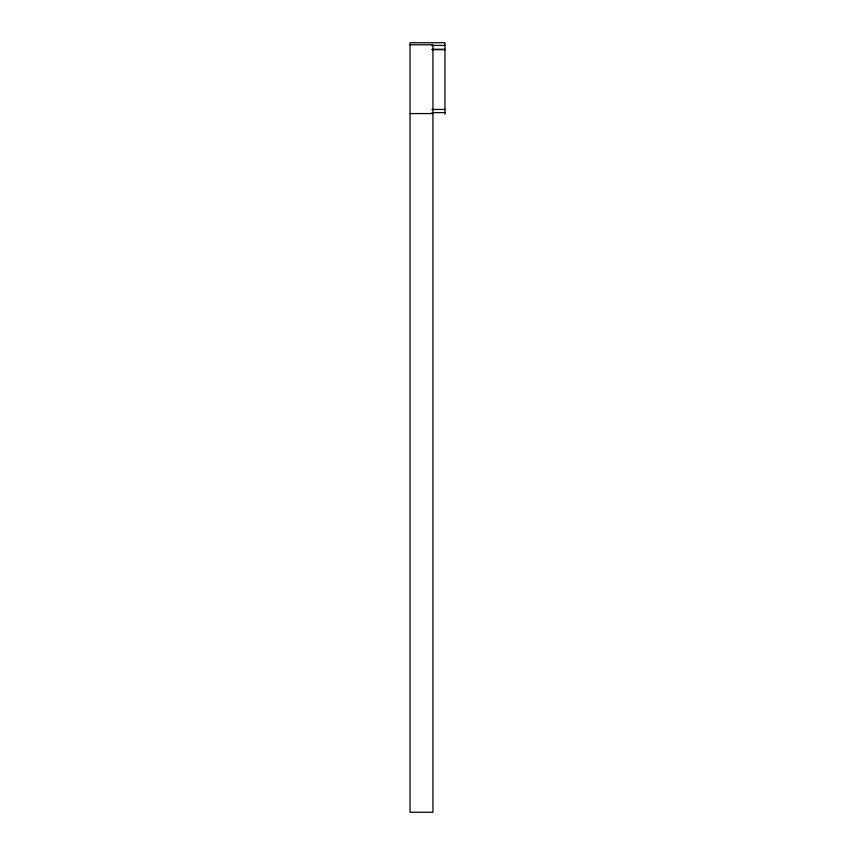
<?xml version="1.0" encoding="UTF-8"?>
<svg xmlns="http://www.w3.org/2000/svg" width="855" height="855" viewBox="0 0 855 855"><rect width="100%" height="100%" fill="white"/><g stroke="black" fill="none" stroke-linecap="round" stroke-linejoin="round"><path stroke-width="1.28" d="M410.037 44.791L432.951 44.791L432.951 812.25L410.037 812.25L410.037 42.75L444.963 42.75L444.963 114.153M432.032 45.433L444.963 45.433M432.032 49.28L444.963 49.28M432.032 49.665L444.963 49.665M432.032 109.451L444.963 109.451M432.032 112.614L444.963 112.614M410.037 113.565L432.951 113.565"/></g></svg>
